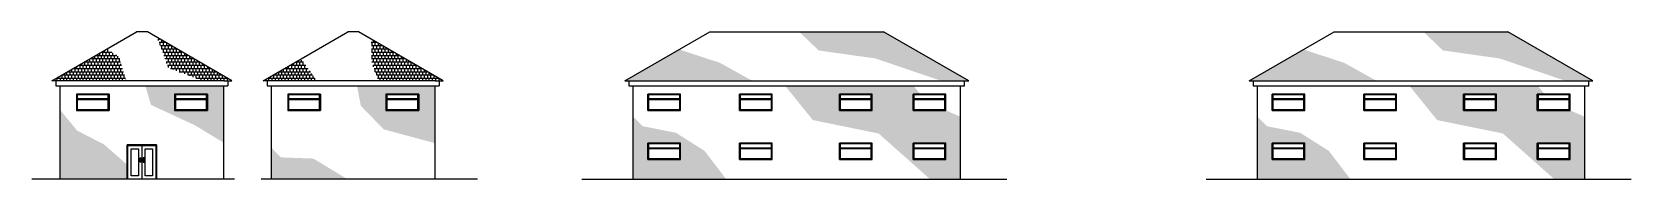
# Model space of a CAD drawing. Header units: millimetres. Extents: x -26705 to 70969, y -27766 to -18766.
import ezdxf

# ---------------------------------------------------------------- set-up
doc = ezdxf.new("R2010")
doc.units = ezdxf.units.MM
doc.header["$MEASUREMENT"] = 0
doc.layers.add('Doors', color=160, linetype='Continuous')
doc.layers.add('Windows', color=96, linetype='Continuous')

# ---------------------------------------------------------------- blocks, each defined once
blk = doc.blocks.new('WindowElev')
at = {"layer": 'Windows'}
for points in [[(0, 0), (2000, 0), (2000, 1000), (0, 1000)], [(50, 50), (1950, 50), (1950, 950), (50, 950)]]:
    blk.add_lwpolyline(points, close=True, dxfattribs=at)
for points in [[(50, 720), (1950, 720)], [(50, 670), (1950, 670)]]:
    blk.add_lwpolyline(points, dxfattribs=at)
blk = doc.blocks.new('A$C93971a04')
blk.add_blockref('WindowElev', (0, 0))
blk = doc.blocks.new('ExtDoor')
at = {"layer": 'Doors'}
for p, q in [((50, 2050), (1750, 2050)), ((50, 0), (50, 2050)), ((1750, 2050), (1750, 0))]:
    blk.add_line(p, q, dxfattribs=at)
for points in [[(0, 2100), (1800, 2100), (1800, 0), (0, 0)], [(50, 2050), (900, 2050), (900, 0), (50, 0)], [(250, 1850), (700, 1850), (700, 200), (250, 200)], [(767, 1304), (830, 1304), (830, 1025), (767, 1025)], [(1034, 1304), (972, 1304), (972, 1025), (1034, 1025)], [(1100, 1850), (1550, 1850), (1550, 200), (1100, 200)]]:
    blk.add_lwpolyline(points, close=True, dxfattribs=at)
blk.add_lwpolyline([(900, 2050), (900, 0)], dxfattribs=at)

msp = doc.modelspace()

# ---------------------------------------------------------------- hatches: boundary and pattern name
h = msp.add_hatch()
h.set_pattern_fill('AR-B88', color=252, scale=25)
h.set_pattern_definition([(0, (7331.74, 0), (0, 200), []), (90, (7331.74, 0), (-100, 200), [200, -200])])
h.paths.add_polyline_path([(-21397, -20287), (-22119, -19808), (-25491, -21766), (-24991, -21766), (-20950, -21766)])
h.paths.add_polyline_path([(-19025, -19134), (-18380, -20944), (-16241, -21766), (-14991, -21766), (-14491, -21766)])
h = msp.add_hatch()
h.set_pattern_fill('AR-B88', color=252, scale=25)
h.set_pattern_definition([(0, (3466.33, 0), (0, 200), []), (90, (3466.33, 0), (-100, 200), [200, -200])])
h.paths.add_polyline_path([(-10026, -20712), (-10294, -20436), (-12584, -21766), (-12084, -21766), (-9323, -21766)])
h.paths.add_polyline_path([(-5980, -19213), (-5966, -20519), (-5542, -21766), (-2084, -21766), (-1584, -21766)])
h = msp.add_hatch()
h.set_pattern_fill('AR-B88', color=252, scale=25)
h.paths.add_polyline_path([(15313, -20654), (12842, -19844), (9513, -21766), (10013, -21766), (17315, -21766)])
h.paths.add_polyline_path([(25317, -18766), (20168, -18766), (21350, -19900), (24813, -20388), (28863, -21766), (30013, -21766), (30513, -21766)])
h = msp.add_hatch()
h.set_pattern_fill('AR-B88', color=252, scale=25)
h.set_pattern_definition([(0, (38130.54, 0), (0, 200), []), (90, (38130.54, 0), (-100, 200), [200, -200])])
h.paths.add_polyline_path([(53444, -20654), (50973, -19844), (47644, -21766), (48144, -21766), (55445, -21766)])
h.paths.add_polyline_path([(63447, -18766), (58299, -18766), (59481, -19900), (62943, -20388), (66994, -21766), (68144, -21766), (68644, -21766)])
h = msp.add_hatch()
h.set_pattern_fill('AR-BRSTD', color=252, scale=25)
h.set_pattern_definition([(0, (7331.74, 0), (0, 66.675), []), (90, (7331.74, 0), (-100, 66.675), [66.675, -66.675])])
h.paths.add_polyline_path([(-20891, -26888), (-22308, -25643), (-23950, -24799), (-24991, -23525), (-24991, -27766), (-20891, -27766)])
h.paths.add_polyline_path([(-14991, -22066), (-19781, -22066), (-19435, -23231), (-16780, -24461), (-14991, -25543)])
h.paths.add_polyline_path([(-15991, -23566), (-17991, -23566), (-17991, -22566), (-15991, -22566)], flags=16)
h.paths.add_polyline_path([(-16041, -23516), (-17941, -23516), (-17941, -22616), (-16041, -22616)], flags=0)
h = msp.add_hatch()
h.set_pattern_fill('AR-BRSTD', color=252, scale=25)
h.set_pattern_definition([(0, (3466.33, 0), (0, 66.675), []), (90, (3466.33, 0), (-100, 66.675), [66.675, -66.675])])
h.paths.add_polyline_path([(-9517, -26512), (-11496, -26440), (-12084, -25844), (-12084, -27766), (-7448, -27766)])
h.paths.add_polyline_path([(-2084, -22066), (-6851, -22066), (-6620, -23279), (-5220, -24727), (-2084, -25570)])
h.paths.add_polyline_path([(-5084, -23566), (-5084, -22566), (-3084, -22566), (-3084, -23566)], flags=16)
h.paths.add_polyline_path([(-5034, -23516), (-5034, -22616), (-3134, -22616), (-3134, -23516)], flags=0)
h = msp.add_hatch()
h.set_pattern_fill('AR-BRSTD', color=252, scale=25)
h.paths.add_polyline_path([(14381, -26043), (12628, -24934), (10608, -24535), (10013, -23941), (10013, -27766), (15693, -27766)])
h.paths.add_polyline_path([(12913, -26566), (10913, -26566), (10913, -25566), (12913, -25566)], flags=16)
h.paths.add_polyline_path([(12863, -26516), (10963, -26516), (10963, -25616), (12863, -25616)], flags=0)
h.paths.add_polyline_path([(29123, -23566), (27113, -23566), (27113, -22566), (27551, -22566), (27147, -22066), (19305, -22066), (20995, -24158), (25012, -24979), (28144, -27766), (30013, -27766), (30013, -23956)])
h.paths.add_polyline_path([(24613, -23566), (22613, -23566), (22613, -22566), (24613, -22566)], flags=16)
h.paths.add_polyline_path([(24563, -23516), (22663, -23516), (22663, -22616), (24563, -22616)], flags=0)
h.paths.add_polyline_path([(27113, -25566), (29113, -25566), (29113, -26566), (27113, -26566)], flags=16)
h.paths.add_polyline_path([(27163, -25616), (29063, -25616), (29063, -26516), (27163, -26516)], flags=0)
h = msp.add_hatch()
h.set_pattern_fill('AR-BRSTD', color=252, scale=25)
h.set_pattern_definition([(0, (38130.54, 0), (0, 66.675), []), (90, (38130.54, 0), (-100, 66.675), [66.675, -66.675])])
h.paths.add_polyline_path([(52512, -26043), (50758, -24934), (48738, -24535), (48144, -23941), (48144, -27766), (53823, -27766)])
h.paths.add_polyline_path([(51044, -26566), (49044, -26566), (49044, -25566), (51044, -25566)], flags=16)
h.paths.add_polyline_path([(50994, -26516), (49094, -26516), (49094, -25616), (50994, -25616)], flags=0)
h.paths.add_polyline_path([(67253, -23566), (65244, -23566), (65244, -22566), (65682, -22566), (65278, -22066), (57436, -22066), (59126, -24158), (63143, -24979), (66275, -27766), (68144, -27766), (68144, -23956)])
h.paths.add_polyline_path([(62744, -23566), (60744, -23566), (60744, -22566), (62744, -22566)], flags=16)
h.paths.add_polyline_path([(62694, -23516), (60794, -23516), (60794, -22616), (62694, -22616)], flags=0)
h.paths.add_polyline_path([(65244, -25566), (67244, -25566), (67244, -26566), (65244, -26566)], flags=16)
h.paths.add_polyline_path([(65294, -25616), (67194, -25616), (67194, -26516), (65294, -26516)], flags=0)

# ---------------------------------------------------------------- linework, layer by layer
for points in [[(-25491, -21766), (-20325, -18766)], [(-19658, -18766), (-20325, -18766)], [(-14491, -21766), (-19658, -18766)], [(-12584, -21766), (-7417, -18766)], [(-6750, -18766), (-7417, -18766)], [(-1584, -21766), (-6750, -18766)], [(9513, -21766), (14709, -18766)], [(14709, -18766), (25317, -18766)], [(30513, -21766), (25317, -18766)], [(47644, -21766), (52840, -18766)], [(52840, -18766), (63447, -18766)], [(68644, -21766), (63447, -18766)], [(-24991, -21766), (-25491, -21766)], [(-25241, -21766), (-25241, -22066), (-14741, -22066)], [(-14991, -21766), (-24991, -21766)], [(-24991, -27766), (-24991, -22066)], [(-14991, -21766), (-14491, -21766)], [(-14991, -27766), (-14991, -22066)], [(-14741, -21766), (-14741, -22066)], [(-12084, -21766), (-12584, -21766)], [(-12334, -21766), (-12334, -22066), (-1834, -22066)], [(-2084, -21766), (-12084, -21766)], [(-12084, -27766), (-12084, -22066)], [(-2084, -21766), (-1584, -21766)], [(-2084, -27766), (-2084, -22066)], [(-1834, -21766), (-1834, -22066)], [(9513, -21766), (10013, -21766)], [(9763, -21766), (9763, -22066), (30263, -22066), (30263, -21766)], [(10013, -21766), (30013, -21766)], [(10013, -27766), (10013, -22066)], [(30013, -21766), (30513, -21766)], [(30013, -27766), (30013, -22066)], [(47644, -21766), (48144, -21766)], [(47894, -21766), (47894, -22066), (68394, -22066), (68394, -21766)], [(48144, -21766), (68144, -21766)], [(48144, -27766), (48144, -22066)], [(68144, -21766), (68644, -21766)], [(68144, -27766), (68144, -22066)], [(-23991, -22566), (-23991, -23566)], [(-21991, -22566), (-23991, -22566)], [(-21991, -22566), (-21991, -23566)], [(-17991, -22566), (-17991, -23566)], [(-15991, -22566), (-17991, -22566)], [(-15991, -22566), (-15991, -23566)], [(-11084, -22566), (-11084, -23566)], [(-9084, -22566), (-11084, -22566)], [(-9084, -22566), (-9084, -23566)], [(-5084, -22566), (-5084, -23566)], [(-3084, -22566), (-5084, -22566)], [(-3084, -22566), (-3084, -23566)], [(10913, -22566), (12913, -22566)], [(10913, -23566), (10913, -22566)], [(12913, -23566), (12913, -22566)], [(16513, -23566), (16513, -22566)], [(16513, -22566), (18513, -22566)], [(18513, -23566), (18513, -22566)], [(22613, -23566), (22613, -22566)], [(22613, -22566), (24613, -22566)], [(24613, -23566), (24613, -22566)], [(27113, -23566), (27113, -22566)], [(27113, -22566), (29113, -22566)], [(29113, -23566), (29113, -22566)], [(49044, -23566), (49044, -22566)], [(49044, -22566), (51044, -22566)], [(51044, -23566), (51044, -22566)], [(54644, -23566), (54644, -22566)], [(54644, -22566), (56644, -22566)], [(56644, -23566), (56644, -22566)], [(60744, -23566), (60744, -22566)], [(60744, -22566), (62744, -22566)], [(62744, -23566), (62744, -22566)], [(65244, -23566), (65244, -22566)], [(65244, -22566), (67244, -22566)], [(67244, -23566), (67244, -22566)], [(-21991, -23566), (-23991, -23566)], [(-15991, -23566), (-17991, -23566)], [(-9084, -23566), (-11084, -23566)], [(-3084, -23566), (-5084, -23566)], [(10913, -23566), (12913, -23566)], [(16513, -23566), (18513, -23566)], [(22613, -23566), (24613, -23566)], [(27113, -23566), (29113, -23566)], [(49044, -23566), (51044, -23566)], [(54644, -23566), (56644, -23566)], [(60744, -23566), (62744, -23566)], [(65244, -23566), (67244, -23566)], [(-19091, -25666), (-20891, -25666)], [(-20891, -27766), (-20891, -25666)], [(-19091, -27766), (-19091, -25666)], [(10913, -26566), (10913, -25566)], [(10913, -25566), (12913, -25566)], [(12913, -26566), (12913, -25566)], [(16513, -26566), (16513, -25566)], [(16513, -25566), (18513, -25566)], [(18513, -26566), (18513, -25566)], [(22613, -26566), (22613, -25566)], [(22613, -25566), (24613, -25566)], [(24613, -26566), (24613, -25566)], [(27113, -26566), (27113, -25566)], [(27113, -25566), (29113, -25566)], [(29113, -26566), (29113, -25566)], [(49044, -25566), (51044, -25566)], [(49044, -26566), (49044, -25566)], [(51044, -26566), (51044, -25566)], [(54644, -25566), (56644, -25566)], [(54644, -26566), (54644, -25566)], [(56644, -26566), (56644, -25566)], [(60744, -25566), (62744, -25566)], [(60744, -26566), (60744, -25566)], [(62744, -26566), (62744, -25566)], [(65244, -25566), (67244, -25566)], [(65244, -26566), (65244, -25566)], [(67244, -26566), (67244, -25566)], [(10913, -26566), (12913, -26566)], [(16513, -26566), (18513, -26566)], [(22613, -26566), (24613, -26566)], [(27113, -26566), (29113, -26566)], [(49044, -26566), (51044, -26566)], [(54644, -26566), (56644, -26566)], [(60744, -26566), (62744, -26566)], [(65244, -26566), (67244, -26566)], [(-14325, -27766), (-26705, -27766)], [(515, -27766), (-12698, -27766)], [(6891, -27766), (32839, -27766)], [(45022, -27766), (70969, -27766)]]:
    msp.add_lwpolyline(points)

# ---------------------------------------------------------------- block references
msp.add_blockref('ExtDoor', (-20891, -27766))
at = {"layer": 'Windows'}
for p in [(-23991, -23566), (-17991, -23566), (-11084, -23566), (-5084, -23566), (10913, -23566), (16513, -23566), (22613, -23566), (27113, -23566), (49044, -23566), (54644, -23566), (60744, -23566), (65244, -23566), (10913, -26566), (16513, -26566), (22613, -26566), (27113, -26566), (49044, -26566), (54644, -26566), (60744, -26566), (65244, -26566)]:
    msp.add_blockref('A$C93971a04', p, dxfattribs=at)

doc.saveas('drawing.dxf')
